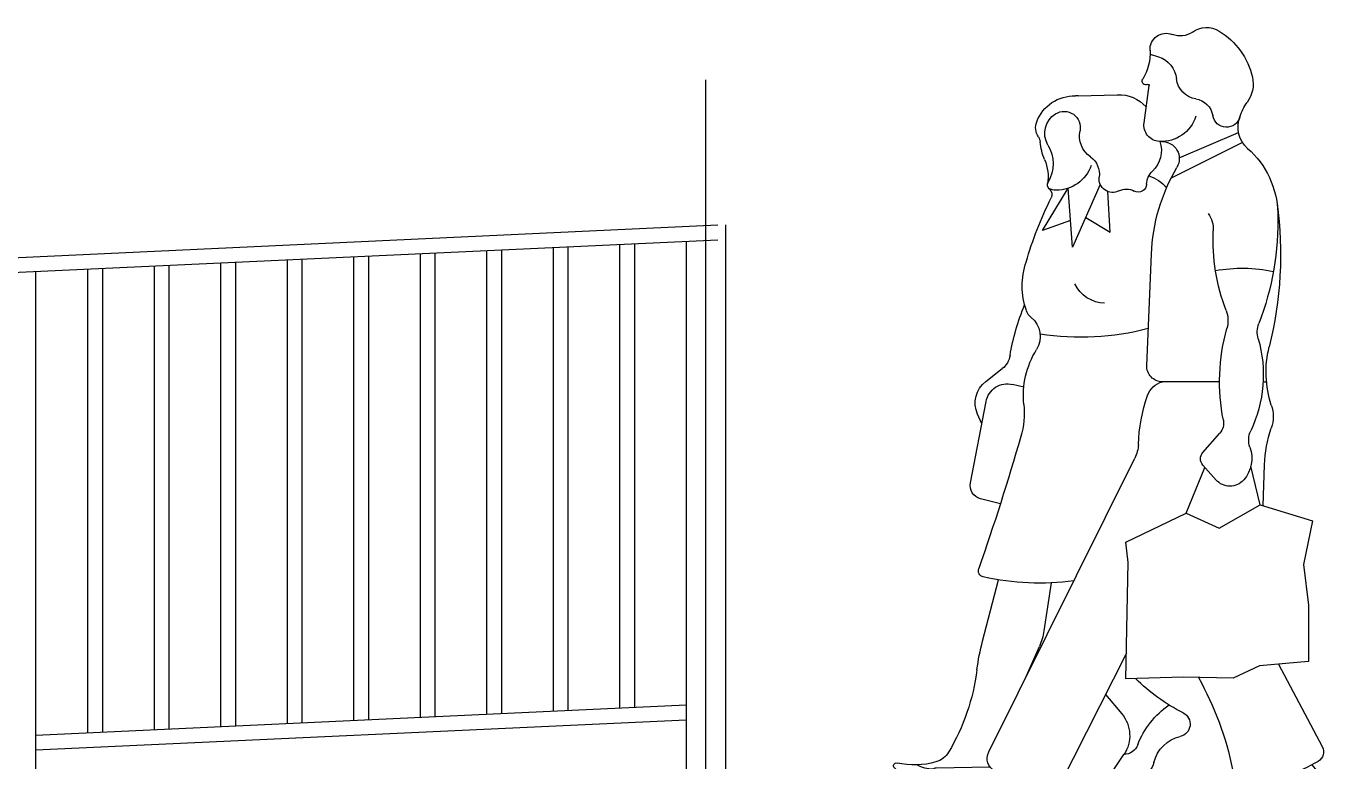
# Model space of a CAD drawing. Extents: x 1332 to 175445, y 256143 to 386027.
# Drawn here: x 157273 to 159910, y 382909 to 384400 of the extents above; entities that cross this region are included whole.
import ezdxf

# ---------------------------------------------------------------- set-up
doc = ezdxf.new("R2010")
doc.units = 0
doc.header["$LTSCALE"] = 10
doc.header["$MEASUREMENT"] = 0
doc.linetypes.add('DOTE', pattern=[2.4200000000000004, 2, -0.2, 0.02, -0.2])
for name, color, linetype in [('0-MISC', 8, 'Continuous'), ('00-Palm-道路中线', 1, 'DOTE'), ('00-填充', 8, 'Continuous')]:
    doc.layers.add(name, color=color, linetype=linetype)

# ---------------------------------------------------------------- blocks, each defined once
blk = doc.blocks.new('PEO11')
for p, q in [((-43.78835066054306, 1678.868210794553), (-62.12935066032514, 1672.858210794493)), ((-30.58035066060256, 1530.708210794546), (-41.72110066028834, 1611.140710794552)), ((111.1918993396102, 1588.605710794491), (27.02164933944005, 1591.285710794545)), ((-243.3521006605588, 1488.108210794507), (-89.07035066040407, 1411.398210794505)), ((-106.736600660588, 1454.805710794517), (-234.6756006605574, 1509.613210794487)), ((42.52714933973036, 1295.105710794542), (47.14439933959511, 1382.2257107945)), ((63.79214933949697, 1397.753210794508), (123.4048993395845, 1262.768210794547)), ((123.4048993395845, 1262.768210794547), (132.9176493396517, 1389.350710794497)), ((188.107149339703, 1298.473210794509), (132.9176493396517, 1389.350710794497)), ((95.26089933970069, 1326.495710794552), (42.52714933973036, 1295.105710794542)), ((127.7246493395068, 1320.250710794516), (188.107149339703, 1298.473210794509)), ((-36.453100660583, 1007.278210794538), (-46.54110066039721, 1247.425710794505)), ((310.7961493395123, 972.9282107945436), (275.2913993394031, 1000.500710794494)), ((-287.6021006602968, 972.1532107945676), (-294.8638506604766, 972.1532107945676)), ((-193.616850660328, 972.1532107945676), (-70.13485066054271, 972.1532107945676)), ((228.7961493395414, 960.645710794506), (253.0538993396476, 966.4057107945152)), ((344.0903993396205, 753.9457107945053), (310.178149339481, 929.5132107945392)), ((319.4306493394833, 881.613210794512), (328.6038993395778, 902.3732107944853)), ((-157.5183506603934, 819.6757107944902), (-194.2611006605148, 861.300710794512)), ((-287.8886006605171, 704.6782107945546), (-290.8403506604372, 792.7382107945049)), ((-280.9181006603467, 706.8382107945581), (-261.2673506602732, 790.1332107945562)), ((-186.2446006605751, 760.200710794561), (-157.5426006605994, 792.5982107944947)), ((-121.3933506605826, 688.4132107945333), (-162.1321006605285, 787.4182107945671)), ((304.4546493394591, 173.7057107945475), (-10.87160066053911, 807.5407107945466)), ((-280.9181006603467, 706.8382107945581), (-394.4258506602637, 672.0582107945118)), ((-192.9751006606238, 656.7257107944897), (-280.9181006603467, 706.8382107945581)), ((279.250149339714, 708.9732107945564), (322.210399339383, 719.6632107945333)), ((-121.3933506605826, 688.4132107945333), (-192.9751006606238, 656.7257107944897)), ((8.475649339379743, 626.0607107945361), (-121.3933506605826, 688.4132107945333)), ((-394.4258506602637, 672.0582107945118), (-374.996100660428, 578.018210794562)), ((3.362899339481372, 582.1082107945584), (8.475649339379743, 626.0607107945361)), ((-374.996100660428, 578.018210794562), (-385.2226006605633, 490.1132107945159)), ((8.475649339379743, 331.6757107944795), (3.362899339481372, 582.1082107945584)), ((169.4331493396021, 538.2282107944774), (185.353649339595, 434.7057107945146)), ((317.6888993395551, 412.9207107945148), (283.2791493394325, 544.9007107945362)), ((-385.2226006605633, 490.1132107945159), (-385.2226006605633, 368.4757107945188)), ((226.5808993393875, 330.238210794505), (195.0566493396763, 401.5232107944938)), ((-385.2226006605633, 368.4757107945188), (-279.8953506604448, 359.2757107945545)), ((7.343899339684866, 387.1157107944782), (150.7376493394986, 103.1182107944914)), ((-321.0963506604457, 362.8732107945325), (-415.1031006604171, 185.1632107945079)), ((-279.8953506604448, 359.2757107945545), (-222.6301006605354, 332.6982107944786)), ((-222.6301006605354, 332.6982107944786), (-115.2581006605032, 334.7432107944769)), ((-115.2581006605032, 334.7432107944769), (8.475649339379743, 331.6757107944795)), ((52.4903993395128, 297.700710794561), (17.56489933941338, 256.2557107945395)), ((-392.3731006605522, 145.7382107944795), (-410.8683506605301, 124.2032107945306)), ((49.01914933943771, 114.2082107945498), (12.81039933965075, 167.9832107945003)), ((417.5868993395852, 139.8032107945255), (301.9803993396636, 141.9057107945264)), ((-24.74335066035564, 119.7182107945082), (33.83339933971001, 95.59821079456015)), ((205.3278993396816, 86.00571079450674), (291.4201493396831, 132.5532107945037)), ((370.8868993395299, 80.24321079456058), (423.1261493394413, 124.1682107945053)), ((489.8091493396349, 122.1907107945298), (507.7658993395743, 139.4507107945172)), ((-244.0508506602782, 106.8957107945607), (-179.4608506603253, 79.75071079454209)), ((-316.2603506603773, 67.83321079456071), (-392.1271006605821, 76.45321079453423)), ((178.7276493396348, 81.9407107945153), (203.5208993394917, 35.41571079449568)), ((242.7668993394036, 29.58821079455447), (282.7923993394506, 69.68821079453846)), ((307.0726493395341, 77.75571079455403), (343.4896493396081, 72.44821079448229)), ((315.4843993394024, 76.53071079448637), (326.0741493395471, 57.98821079451954)), ((416.3593993394896, 82.71321079455447), (362.322899339415, 48.87821079455534))]:
    blk.add_line(p, q)
for centre, radius, start, end in [((-110.2866006604017, 1593.618210794557), 158.1076, 121.4684, 167.1336), ((-165.5188506603735, 1683.863210794516), 52.304425, 54.45132, 121.4684), ((-108.4756006603129, 1763.688210794498), 45.8101, 234.4513, 291.9648), ((-78.32860066046123, 1688.940710794486), 34.78842500000001, 356.5121, 111.9648), ((61.39739933969394, 1680.423210794561), 105.197225, 176.512, 211.9116), ((-44.5096006606036, 1619.095710794499), 56.57592499999999, 108.1457, 173.6953), ((-200.0061006605392, 1614.110710794557), 66.0775, 167.1336, 216.591), ((-149.5451006605435, 1630.700710794554), 49.09845, 278.6894, 353.6953), ((-39.60635066032411, 1611.43321079453), 2.135242499999999, 62.13918, 187.8858), ((-34.80610066035297, 1620.515710794552), 8.135319999999998, 242.1392, 31.91163), ((-330.7471006603009, 1517.045710794536), 96.756325, 15.64116, 36.59102), ((-135.454100660354, 1538.500710794506), 44.1718, 98.68944, 170.1194), ((24.45839933971001, 1510.843210794519), 80.48315, 88.17514, 137.9412), ((114.0371493394923, 1677.913210794486), 89.35092500000002, 268.1751, 272.0051), ((120.1826493394037, 1502.378210794541), 86.28860000000002, 20.58300000000001, 92.00510000000001), ((-294.4556006605126, 1521.230710794498), 60.89845, 311.4367999999999, 20.39511), ((-208.6061006604723, 1551.243210794564), 30.081675, 195.6412, 350.1193000000001), ((-68.08035066060256, 1568.698210794537), 78.35419999999998, 197.7918, 273.2043), ((141.7566493397316, 1520.36821079455), 34.96375, 58.14745, 191.4079), ((134.0948993394704, 1508.03821079453), 49.4821, 329.2766, 58.14745), ((-65.68135066045215, 1525.845710794509), 35.436075, 273.2043, 7.885777000000001), ((52.9753993396298, 1502.453210794556), 55.60674999999999, 305.1267, 11.40791), ((167.2396493395354, 1520.048210794539), 36.022725, 326.8188, 20.58300000000001), ((-69.72110066053573, 1453.308210794512), 37.0454, 89.18528, 210.4228), ((-5.721100660593947, 1471.1982107945), 62.284825, 162.0392, 226.0699), ((65.68789933953667, 1501.570710794567), 128.3906, 337.0305, 354.4776000000001), ((218.0246493397135, 1486.840710794513), 24.6564125, 146.8188, 174.4776), ((-126.4166006603773, 1330.873210794562), 193.016125, 131.4368, 178.526), ((244.284399339449, 1442.548210794484), 78.69850000000002, 149.2766, 210.5054), ((-449.1233506603749, 1230.513210794561), 402.93675, 2.405549, 30.4228), ((111.1951493396191, 1419.698210794559), 45.57742499999999, 125.1267, 187.781), ((158.563149339534, 1464.133210794534), 79.05764999999998, 198.606, 270.1498), ((270.1216493394895, 1414.920710794558), 93.6477, 157.0305, 189.8951), ((-10.61035066049953, 1328.225710794504), 93.084575, 109.1651, 137.7081), ((-78.09860066045076, 1396.065710794482), 42.03845, 2.649956, 46.06989999999998), ((37.19239933961943, 1409.588210794481), 29.113175, 242.1885, 7.780876), ((166.8013993396016, 1396.898210794552), 11.23289, 309.6274, 30.50543), ((-18.34585066062573, 1398.830710794482), 17.7781325, 182.65, 299.4712), ((7.445399339485446, 1353.190710794479), 34.6445, 62.18848000000001, 119.4711999999999), ((158.6786493397085, 1419.943210794554), 34.865975, 270.1498, 297.5997), ((184.2466493395477, 1375.830710794526), 16.120125, 129.6274, 206.6062), ((495.233899339655, 1246.200710794528), 820.4064999999997, 172.2436, 194.0328), ((-535.7546006605844, 1015.183210794566), 789.1549999999997, 15.80662, 26.60615), ((301.0988993395586, 1319.873210794503), 620.673, 178.526, 200.9991), ((-120.3881006604206, 1300.475710794489), 59.762675, 144.6167, 182.6716), ((-605.3203506606222, 1277.848210794491), 425.69675, 339.0737, 2.671593999999998), ((-242.3446006603626, 879.8232107945296), 337.1985, 80.16319000000001, 101.5412), ((72.02889933942059, 1178.588210794532), 160.15, 340.7286, 18.88313), ((52.26489933957054, 1214.943210794536), 73.53475, 271.6072, 334.6868), ((-149.7061006604781, 1103.625710794495), 62.0913, 159.0737, 195.7487), ((192.532149339604, 1136.180710794542), 32.4935, 309.1725, 340.7286), ((-247.5551006606111, 943.2257107945586), 513.134, 9.593282, 22.33534), ((-326.0253506603476, 1079.153210794538), 51.0636, 343.9188, 20.9991), ((246.8338993396173, 1069.538210794508), 53.47405, 129.1725, 211.7423), ((-615.8466006603702, 972.1732107945172), 422.2299999999998, 348.6905, 15.74873), ((105.6188993396063, 1637.76571079452), 569.7982499999998, 255.2144, 278.8845), ((-519.8813506605802, 992.488210794545), 225.934675, 341.8043, 14.03283), ((-6.109850660504887, 986.9282107944853), 281.88, 163.9188, 205.3884), ((39.853899339505, 941.4907107945508), 189.9111, 354.4082, 31.7423), ((303.0858993395668, 1036.290710794492), 45.31654999999999, 189.5933, 232.1681), ((-70.13485066054271, 1005.863210794541), 33.711275, 270, 2.405549), ((-83.4458506604278, 926.2557107945212), 47.78752499999998, 19.47612, 73.8266), ((263.9348993394378, 920.5832107944844), 47.09797499999999, 10.9325, 103.3578), ((274.5518993397127, 926.2557107945212), 59.092625, 336.1628, 52.16811), ((-372.6936006605683, 823.9632107944998), 354.59025, 2.090644999999998, 19.47612), ((-230.0951006604009, 897.2332107945476), 79.105, 161.8043, 198.4702), ((412.7981493395053, 904.9757107944968), 184.8165, 174.4082, 196.0871), ((-571.0573506603394, 783.3457107944922), 280.3745, 1.919793999999999, 18.4702), ((-169.7326006604271, 882.9532107944943), 32.718275, 168.6905, 221.4353), ((-301.8638506604475, 846.5682107945212), 45.49109999999998, 340.0951999999999, 25.3884), ((5268.321399339402, 2305.265710794538), 5238.2225, 196.0871, 199.3533), ((-192.630350660329, 807.0157107945306), 70.68285, 160.0953, 221.402), ((-172.8403506604081, 806.1507107945545), 20.437825, 318.462, 41.43531), ((53.40839933960523, 839.5182107945402), 71.795275, 182.0905999999999, 206.45), ((-215.9151006602769, 786.4882107945049), 39.6398, 221.402, 318.462), ((315.0738993394043, 748.3407107944913), 29.5528, 283.9736, 10.9325), ((313.0616493395792, 564.7782107945203), 13.814435, 282.7786, 19.35334), ((194.3086493396549, 1088.378210794508), 550.7112499999998, 262.3447, 282.7786), ((315.2708993395208, 454.6882107944838), 131.4443, 188.743, 203.8565), ((-173.0868506605475, 284.9657107944948), 507.1814999999999, 7.458210000000001, 14.6128), ((794.0913993395952, 411.5782107945051), 468.2479999999998, 187.4582, 210.5728), ((452.4396493394306, -2.161789205456443), 688.1994999999997, 150.7488, 168.4281), ((-298.8783506603795, 622.0082107945017), 407.69875, 296.795, 314.6942), ((-102.7821006606245, 233.7182107945409), 27.298525, 116.795, 257.1563), ((-189.6021006603405, 122.5507107945304), 185.0414, 21.13442, 55.49851999999999), ((73.67889933957484, 208.9682107945009), 73.38090000000003, 139.8801, 213.9535), ((-125.7536006603914, 132.9657107945422), 76.03982499999998, 13.92698, 77.15628000000002), ((-393.9621006604284, 173.9782107944846), 23.917, 152.1216, 239.868), ((13.87239933937961, 201.2032107944833), 33.10607500000001, 201.1344, 268.0057), ((276.6496493393788, 159.8732107945579), 31.05595, 298.4, 26.44988), ((431.3121493396464, 197.2657107945451), 46.89449999999999, 210.5728, 253.8408), ((-194.2286006604263, 518.0957107944777), 421.7969999999999, 239.868, 259.6243), ((-7.180100660480092, 162.3682107945569), 46.12465, 193.927, 247.6183), ((464.6838993394339, 312.4382107945166), 166.804375, 253.8408, 282.9687), ((425.0746493395126, 204.8232107945296), 68.365875, 269.3984, 300.1646), ((503.499399339489, 143.8882107945573), 6.1564525, 313.8654, 102.9687), ((-388.8511006603949, 105.2907107945429), 29.0244, 139.3388, 263.519), ((-262.6751006602717, 144.2632107945428), 41.75244999999999, 259.6243, 348.4281), ((38.61389933954342, 107.2007107944955), 12.5475825, 247.6183, 33.95348), ((417.4258993396506, 130.9457107945491), 8.857499999999998, 310.0571, 88.95815), ((397.3116493394627, 218.4257107945086), 133.48065, 285.0585, 313.8654), ((186.3523993393755, 121.1007107945079), 39.896975, 206.7898, 298.4), ((446.9811493396263, 33.81071079456888), 57.6997, 105.0585, 122.0536), ((-321.5383506605576, 21.37071079450834), 46.76114999999999, 61.25686, 83.51900999999997), ((-202.3261006605026, 238.7282107944884), 201.1412, 241.257, 274.6279), ((-187.8428506603086, 59.8082107945629), 21.6341575, 274.6279, 67.20477999999999), ((302.9631493394845, 49.55321079451097), 28.499375, 81.70901999999998, 135.0533), ((348.5723993395368, 73.58821079451445), 25.909125, 209.7319, 302.0536), ((348.5048993396049, 106.8632107945632), 34.779075, 261.7090000000001, 310.0571), ((225.3001493394549, 47.0207107945498), 24.67874500000001, 208.0532, 315.0533)]:
    blk.add_arc(centre, radius, start, end)

msp = doc.modelspace()

# ---------------------------------------------------------------- linework, layer by layer
at = {"layer": '00-Palm-道路中线', "ltscale": 0.1}
msp.add_lwpolyline([(158653.2806422412, 382722.8599595666), (158653.2806422412, 384290.9369203088)], dxfattribs=at)
at = {"layer": '00-填充', "color": 8}
for p, q in [((150213.2806659309, 383603.6194680074), (158677.718127271, 383996.9150583061)), ((158693.2806422412, 383996.9150583061), (158693.2806422412, 382861.1680560632)), ((150213.2806659309, 383573.5871012645), (158677.718127271, 383966.8826915632)), ((158208.2806422409, 383945.0705281884), (158208.2806422409, 383004.056370247)), ((158238.2806422409, 383946.4644622522), (158238.2806422409, 383005.4503043109)), ((158343.2806422409, 383951.3432314759), (158343.2806422409, 383010.3290735345)), ((158373.2806422409, 383952.7371655398), (158373.2806422409, 383011.7230075984)), ((158478.2806422409, 383957.6159347633), (158478.2806422409, 383016.6017768219)), ((158508.2806422409, 383959.0098688272), (158508.2806422409, 383017.9957108859)), ((158613.2806422413, 383963.8886380508), (158613.2806422412, 382872.8437293119)), ((157563.2806422409, 383915.1009458149), (157563.2806422409, 382974.0867878736)), ((157668.280642241, 383919.9797150385), (157668.280642241, 382978.9655570972)), ((157698.280642241, 383921.3736491023), (157698.280642241, 382980.3594911611)), ((157803.2806422409, 383926.2524183259), (157803.2806422409, 382985.2382603846)), ((157833.2806422409, 383927.6463523898), (157833.2806422409, 382986.6321944485)), ((157938.2806422409, 383932.5251216133), (157938.2806422409, 382991.5109636721)), ((157968.2806422409, 383933.9190556773), (157968.2806422409, 382992.904897736)), ((158073.2806422409, 383938.7978249008), (158073.2806422409, 382997.7836669596)), ((158103.2806422409, 383940.1917589647), (158103.2806422409, 382999.1776010235)), ((157293.280642241, 382831.4011254131), (157293.280642241, 383902.55553924)), ((157398.2806422409, 383907.4343084635), (157398.280642241, 382966.4201505223)), ((157428.2806422409, 383908.8282425274), (157428.2806422409, 382967.8140845861)), ((157533.2806422409, 383913.707011751), (157533.280642241, 382972.6928538097)), ((157293.280642241, 382961.5413812986), (158613.2806422412, 383022.8744801094)), ((157293.280642241, 382931.5090145557), (158613.2806422412, 382992.8421133666))]:
    msp.add_line(p, q, dxfattribs=at)

# ---------------------------------------------------------------- block references
at = {"layer": '0-MISC', "xscale": -0.9408737857596556, "yscale": 0.9408737857596556, "zscale": 0.9408737857596556}
msp.add_blockref('PEO11', (159514.0306966449, 382763.9103785792), dxfattribs=at)

doc.saveas('drawing.dxf')
